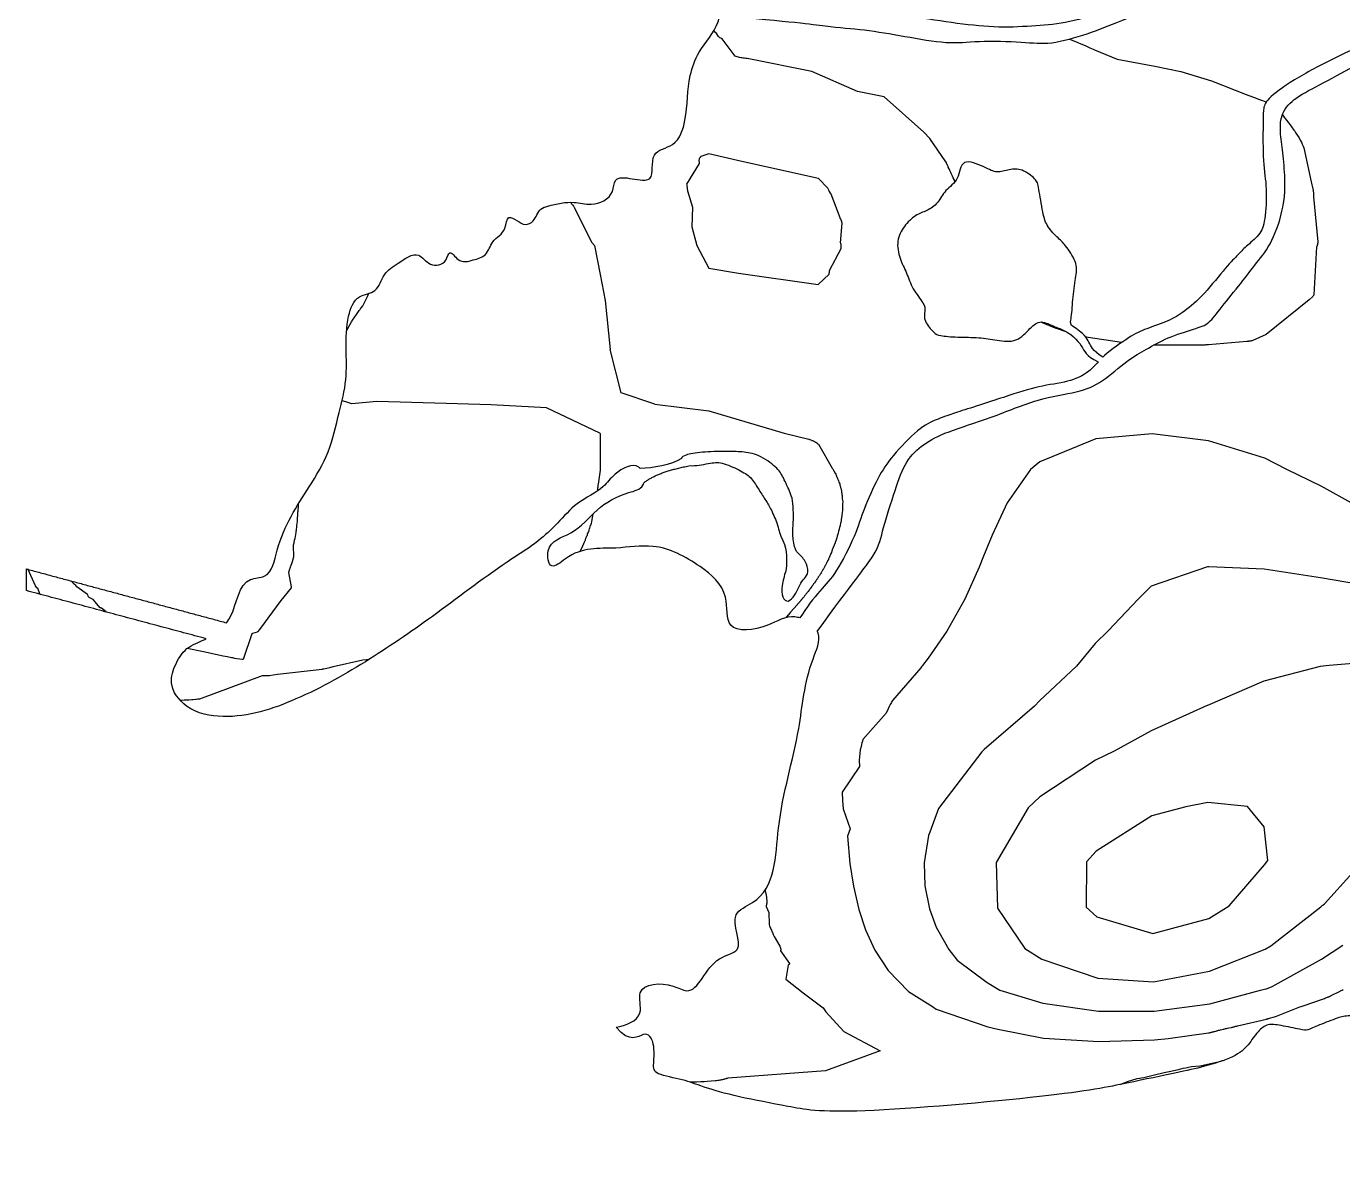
# Model space of a CAD drawing. Header units: millimetres. Extents: x 0 to 586, y 39 to 400.
# Drawn here: x 0.1 to 166.1, y 38.8 to 183.3 of the extents above; entities that cross this region are included whole.
import ezdxf

# ---------------------------------------------------------------- set-up
doc = ezdxf.new("R2010")
doc.units = ezdxf.units.MM
doc.layers.add('island-contours', color=18, linetype='Continuous', true_color=0x000000)
doc.layers.add('isocurves', color=18, linetype='Continuous', true_color=0x000000)

msp = doc.modelspace()

# ---------------------------------------------------------------- linework, layer by layer
at = {"layer": 'island-contours'}
for points, knots in [([(99.84, 106.99), (104.3, 113.14), (107.61, 117.02), (107.95, 119.61), (109.76, 125.08), (110.92, 128.55), (113.25, 130.67), (115.92, 132.13), (121.75, 133.86), (127.72, 136.44), (132.87, 137.1), (135.72, 138.34), (139.03, 141.3), (141.33, 142.55), (143.88, 144.05), (147.61, 145.21), (149.24, 145.72), (150.66, 147.73), (153.39, 151.03), (155.2, 153.47), (157.25, 155.93), (158.79, 160.75), (158.86, 164.04), (158.55, 167.51), (158.16, 170.01), (158.29, 172.38), (160.01, 174.35), (163.45, 176.03), (168.37, 178.77), (170.87, 179.88), (172.18, 179.8), (177.69, 179.1), (181.14, 179.99), (185.08, 181.26), (188.62, 181.97), (189.92, 182.36), (191.22, 184.66), (192.99, 186.71), (193.88, 187.98), (195.14, 188.45), (197.72, 188.48), (198.32, 188.84), (199.54, 190.65), (200.27, 191.8), (202.12, 196.05), (202.76, 197.67), (203.13, 199.72), (202.36, 202.15), (202.02, 204.27), (201.52, 206.32), (201.43, 209.06), (200.92, 211.08), (199.47, 212.62), (194.25, 213.86), (191.8, 213.94), (191.46, 214.87), (192.84, 216.38), (193.38, 217.61), (193.41, 218.22), (191.28, 217.16), (190.86, 216.26), (190.17, 214.53), (191.15, 213.06), (194.46, 212.21), (196.39, 211.96), (198.38, 211.12), (199.93, 207.77), (200.18, 205.28), (196.5, 205.24), (193.77, 204.75), (192.48, 205.51), (190.01, 207.53), (184.62, 207.68), (183.64, 208.36), (180.22, 206.79), (178.34, 205.73), (175.98, 204.56), (178.31, 204.07), (180.74, 204.92), (183.63, 206.25), (185.05, 206.21), (189.1, 205.37), (191.21, 204.2), (192.55, 203.19), (194.48, 202.6), (196.78, 202.98), (198.19, 203.15), (199.65, 202.4), (200.42, 201.75), (201.05, 198.48), (200.67, 197.74), (199.03, 195.75), (198.11, 191.82), (195.18, 190.52), (193.68, 190), (190.45, 188.54), (189.36, 186.54), (188.6, 184.8), (187.05, 183.72), (184.86, 183.45), (182.51, 183.27), (179.53, 182.34), (178.32, 182.09), (175.98, 181.66), (173.07, 181.87), (171.05, 182.09), (165.83, 179.71), (160.3, 176.87), (156.52, 174.18), (156.05, 173.03), (156.06, 171.43), (155.99, 165.98), (156.59, 162.97), (156.32, 158.61), (155.71, 156.99), (153.75, 155.46), (152.97, 154.54), (151.54, 153.18), (148.58, 149.38), (146.04, 147.22), (144.28, 146.17), (141.17, 145.12), (139.44, 144.32), (136.8, 142.46), (135.91, 141.64), (135.85, 141.57)], [3237.450529, 3237.450529, 3237.450529, 3237.450529, 3239.578718, 3241.706906, 3243.835095, 3245.963283, 3248.091472, 3250.219661, 3252.347849, 3254.476038, 3256.604226, 3258.732415, 3260.860603, 3262.988792, 3265.11698, 3267.245169, 3269.373357, 3271.501546, 3273.629735, 3275.757923, 3277.886112, 3280.0143, 3282.142489, 3284.270677, 3286.398866, 3288.527054, 3290.655243, 3292.783431, 3294.91162, 3297.039809, 3299.167997, 3301.296186, 3303.424374, 3305.552563, 3307.680751, 3309.80894, 3311.937128, 3314.065317, 3316.193505, 3318.321694, 3320.449883, 3322.578071, 3324.70626, 3326.834448, 3328.962637, 3331.090825, 3333.219014, 3335.347202, 3337.475391, 3339.60358, 3341.731768, 3343.859957, 3345.988145, 3348.116334, 3350.244522, 3352.372711, 3354.500899, 3356.629088, 3358.757276, 3360.885465, 3363.013654, 3365.141842, 3367.270031, 3369.398219, 3371.526408, 3373.654596, 3375.782785, 3377.910973, 3380.039162, 3382.16735, 3384.295539, 3386.423728, 3388.551916, 3390.680105, 3392.808293, 3394.936482, 3397.06467, 3399.192859, 3401.321047, 3403.449236, 3405.577425, 3407.705613, 3409.833802, 3411.96199, 3414.090179, 3416.218367, 3418.346556, 3420.474744, 3422.602933, 3424.731121, 3426.85931, 3428.987499, 3431.115687, 3433.243876, 3435.372064, 3437.500253, 3439.628441, 3441.75663, 3443.884818, 3446.013007, 3448.141195, 3450.269384, 3452.397573, 3454.525761, 3456.65395, 3458.782138, 3460.910327, 3463.038515, 3465.166704, 3467.294892, 3469.423081, 3471.551269, 3473.679458, 3475.807647, 3477.935835, 3480.064024, 3482.192212, 3484.320401, 3486.448589, 3488.576778, 3490.704966, 3492.833155, 3494.961344, 3497.089532, 3497.267353, 3497.267353, 3497.267353, 3497.267353]), ([(25.34, 108.07), (25.52, 108.3), (26.69, 110.1), (26.81, 113.74), (31.03, 113.71), (31.95, 119.53), (35.09, 123.99), (38.42, 129.58), (39.44, 134.28), (40.93, 139.98), (39.92, 144.87), (41.6, 149.48), (44.44, 149.64), (45.04, 152.21), (47.03, 153.42), (49.46, 155.18), (50.89, 152.91), (53.04, 153.22), (53.43, 155.31), (54.68, 153.33), (56.38, 153.82), (58.25, 154.32), (58.76, 156.49), (60.64, 157.21), (60.63, 159.58), (62.06, 158.77), (62.94, 158.1), (64.36, 158.81), (64.61, 160.26), (66.68, 160.87), (68.8, 161.33), (71.57, 160.57), (74.19, 161.68), (74.13, 165.32), (79.87, 162.36), (78.45, 167.63), (82.27, 168.09), (83.54, 172.31), (83.4, 176.29), (84.9, 180.53), (87.08, 182.71), (87.47, 184.36), (87.52, 184.64)], [147.342859, 147.342859, 147.342859, 147.342859, 147.940132, 151.728969, 152.984216, 155.578156, 161.873755, 165.428649, 169.056495, 172.055537, 177.718485, 179.696581, 181.175791, 182.813416, 184.407926, 186.34044, 187.67881, 189.086141, 189.823758, 190.775889, 192.105552, 193.315079, 194.600263, 196.240455, 197.236576, 197.982308, 198.848576, 199.585189, 200.845742, 201.52648, 203.890524, 205.407178, 207.614678, 208.6302, 211.686082, 213.783951, 215.679764, 218.092428, 222.096935, 224.31688, 227.463777, 228.109205, 228.109205, 228.109205, 228.109205]), ([(131.91, 145.58), (131.73, 145.94), (131.93, 146.72), (132.03, 148.75), (132.39, 151.78), (132.76, 153.22), (131.19, 155.68), (130.31, 156.49), (128.77, 158.03), (128.28, 159.55), (127.72, 163.23), (127.51, 163.96), (125.62, 165.4), (124.06, 165.3), (122.42, 164.71), (121.19, 165.48), (117.87, 166.84), (117.77, 163.84), (115.88, 162.69), (115.09, 160.95), (113.65, 159.99), (112.23, 159.57), (110.73, 158.12), (109.77, 156.29), (110.18, 153.95), (111.14, 152.23), (111.78, 150.17), (113.42, 148.23), (113.42, 147.48), (113.19, 146.14), (114.67, 144.53), (115.11, 144.29), (117.48, 144.06), (120.3, 144.1), (122.45, 143.73), (125.03, 143.34), (126.73, 145.35), (127.96, 146.35), (129.47, 145.52), (130.22, 145.23), (130.41, 145.18)], [3503.404595, 3503.404595, 3503.404595, 3503.404595, 3504.017559, 3505.58659, 3507.15562, 3508.72465, 3510.293681, 3511.862711, 3513.431741, 3515.000772, 3516.569802, 3518.138832, 3519.707863, 3521.276893, 3522.845923, 3524.414954, 3525.983984, 3527.553014, 3529.122045, 3530.691075, 3532.260105, 3533.829136, 3535.398166, 3536.967196, 3538.536227, 3540.105257, 3541.674287, 3543.243318, 3544.812348, 3546.381378, 3547.950409, 3549.519439, 3551.088469, 3552.6575, 3554.22653, 3555.79556, 3557.364591, 3558.933621, 3560.502651, 3561.120419, 3561.120419, 3561.120419, 3561.120419]), ([(135.26, 140.98), (134.85, 140.54), (133.98, 139.53), (131.53, 138.39), (127.81, 137.98), (123.86, 136.68), (116.59, 134.34), (114.93, 133.75), (112.68, 132.71), (109.15, 128.98), (107.51, 126.52), (105.6, 122.29), (104.79, 119.34), (102.14, 114.11), (100.31, 112.39), (98.46, 109.97), (97.65, 108.68)], [3567.949625, 3567.949625, 3567.949625, 3567.949625, 3569.311703, 3571.439892, 3573.56808, 3575.696269, 3577.824457, 3579.952646, 3582.080834, 3584.209023, 3586.337212, 3588.4654, 3590.593589, 3592.721777, 3594.849966, 3596.978154, 3596.978154, 3596.978154, 3596.978154]), ([(96.78, 120.55), (96.82, 120.88), (96.85, 121.4), (96.78, 123.27), (96.56, 124.26), (95.49, 126.53), (94.84, 127.64), (92.38, 129.38), (90.37, 129.65), (88.4, 129.72), (85.17, 129.61), (83.25, 129.31), (82.77, 128.96), (82.7, 128.79)], [19.364521, 19.364521, 19.364521, 19.364521, 20.654989, 22.076879, 23.498769, 24.92066, 26.34255, 27.76444, 29.18633, 30.60822, 32.03011, 33.452, 34.458336, 34.458336, 34.458336, 34.458336]), ([(77.5, 127.53), (77.45, 127.6), (76.65, 128.34), (74.31, 127.07), (72.63, 124.73), (69.49, 123.38), (67.16, 120.63), (64.51, 118.16), (59.12, 114.77), (52.3, 109.48), (43.37, 103.31), (34.63, 98.32), (26.54, 95.67), (20.45, 96.81), (17.94, 100.12), (18.89, 103.02), (20.14, 104.9), (21.71, 105.55), (22.44, 105.89), (22.76, 106.06)], [39.931179, 39.931179, 39.931179, 39.931179, 40.10596, 42.297933, 43.818085, 46.596739, 49.056467, 51.420352, 54.23515, 62.513922, 69.708016, 77.188589, 83.864966, 87.237928, 89.691968, 91.451538, 93.333255, 94.250836, 95.004499, 95.004499, 95.004499, 95.004499]), ([(83.82, 127.89), (84.48, 127.86), (86.41, 128.21), (87.66, 128.43), (90.13, 127.29), (91.47, 126.5), (92.37, 124.99), (93.3, 123.58), (93.89, 122.63), (94.89, 120.47), (95.09, 119.28), (95.25, 118.98)], [3641.500942, 3641.500942, 3641.500942, 3641.500942, 3642.841064, 3644.262954, 3645.684844, 3647.106734, 3648.528624, 3649.950515, 3651.372405, 3652.794295, 3654.5055, 3654.5055, 3654.5055, 3654.5055]), ([(97.65, 108.68), (97.44, 108.74), (95.97, 109.05), (93.58, 107.39), (88.05, 106.59), (88.82, 112.2), (84.74, 115.62), (79.8, 118.26), (73.77, 117.18), (69.63, 117.78), (66.11, 114.42), (65.41, 118.3), (69.37, 119.17), (71.94, 122.56), (75.04, 124.32), (77.67, 124.9), (77.93, 125.62), (77.96, 125.72)], [3596.978154, 3596.978154, 3596.978154, 3596.978154, 3597.420293, 3600.0281, 3603.236143, 3605.758503, 3609.301124, 3613.851962, 3617.159544, 3621.766132, 3623.135274, 3624.52612, 3627.082053, 3630.188103, 3633.429031, 3634.832555, 3635.060221, 3635.060221, 3635.060221, 3635.060221]), ([(95.91, 114.79), (95.89, 114.73), (95.69, 114.07), (95.35, 112.7), (95.33, 111.22), (96.17, 110.53), (97.03, 111.56), (97.48, 112.58), (98.04, 113.55), (98.72, 114.1), (98.62, 115.52), (97.9, 116.4), (97.48, 116.79), (97.41, 116.86)], [4.373533, 4.373533, 4.373533, 4.373533, 4.495758, 5.631316, 6.766875, 7.902434, 9.037993, 10.173551, 11.30911, 12.444669, 13.580228, 14.715786, 14.971534, 14.971534, 14.971534, 14.971534]), ([(74.49, 57.05), (75.63, 57.26), (78.27, 58.18), (76.59, 62.47), (81.02, 62.82), (84.68, 60.62), (85.96, 65.86), (91.13, 66.55), (88.29, 71.34), (94.65, 73.65), (94.45, 83.69), (97.72, 93.41), (98.23, 101.53), (100.32, 105.86), (99.88, 106.91), (99.84, 106.99)], [3193.256286, 3193.256286, 3193.256286, 3193.256286, 3195.712589, 3197.516146, 3200.488989, 3201.780993, 3205.851667, 3207.618165, 3210.701997, 3212.534984, 3219.537721, 3228.594036, 3234.920448, 3237.256571, 3237.450529, 3237.450529, 3237.450529, 3237.450529])]:
    msp.add_open_spline(points, degree=3, knots=knots, dxfattribs=at)
for points, degree in [([(87.52, 184.64), (96.93, 183.92), (101.1, 183.23), (105.71, 182.94), (110.75, 182.07), (116.46, 181.03), (119.77, 181.5), (126.1, 181.37), (129.06, 180.93), (134.08, 182.35), (137.81, 183.9), (144.07, 186.27), (148.45, 187.86), (149.1, 188.04), (152.78, 188.86), (154.08, 190.61), (155.32, 191.85), (157.14, 193.46), (157.22, 193.91), (154.48, 192.82), (153.58, 191.92), (150.71, 189.88), (148.66, 189.42), (144.41, 188.42), (141.73, 187.62), (139.15, 186.56), (137.64, 189.05), (136.45, 191.57), (135.12, 193.14), (133.43, 195), (131.94, 196.15), (131.52, 197.59), (134.82, 198.71), (143.9, 199.36), (144.4, 199.64), (146.41, 200.11), (148.43, 200.59), (148.85, 200.97), (146.63, 201.59), (141.65, 200.89), (140.16, 200.14), (134.63, 199.17), (129.61, 198.48), (129.55, 198.11), (129.71, 197.03), (132.08, 193.91), (134.95, 190.15), (136.54, 188.08), (137.08, 187.14), (136.98, 185.85), (136.52, 185.34), (131.49, 183.67), (127.53, 183.37), (122.77, 183.07), (117.68, 183.61), (111.4, 184.56), (109.28, 185.22), (109.08, 185.56), (111.55, 186.79), (113.4, 187.06), (114.42, 187.51), (116.02, 189.52), (115.88, 191.71), (115.48, 194.1), (113.84, 196.95), (112.61, 199.03), (112.82, 200.96), (117.84, 203.61), (120.6, 205.14), (121.24, 205.71), (117.62, 205.01), (114.93, 203.67), (111.82, 202.43), (110.34, 200.38), (111.19, 197.38), (112.55, 194.87), (113.94, 192.04), (113.97, 189.41), (110.33, 187.38), (107.33, 186.48), (105.56, 186.21), (99.43, 186.58), (94.17, 186.28), (90.22, 186.87), (87.5, 188.07)], 3), ([(130.41, 145.18), (131.88, 144.6), (133.47, 142.83), (133.63, 141.79), (135.26, 140.98)], 3), ([(135.85, 141.57), (134.51, 142.44), (134.17, 143.46), (133.55, 144.47), (131.91, 145.58)], 3), ([(82.7, 128.79), (81.47, 128.01), (79.04, 127.53), (77.5, 127.53)], 3), ([(77.96, 125.72), (79.63, 127.11), (83.82, 127.89)], 2), ([(97.41, 116.86), (96.91, 117.38), (96.69, 118.47), (96.78, 120.55)], 3), ([(95.25, 118.98), (96.01, 117.51), (95.99, 116.57), (95.91, 114.79)], 3), ([(0.1, 112.13), (0.1, 113.49), (0.1, 114.86)], 2), ([(0.1, 114.86), (12.72, 111.47), (25.34, 108.07)], 2), ([(22.76, 106.06), (11.43, 109.09), (0.1, 112.13)], 2), ([(269.08, 94.37), (271.74, 90.67), (275.21, 91.25), (278.31, 92.36), (282.56, 93.28), (284.4, 92.49), (288.41, 88.71), (292.62, 88.13), (294.86, 87.84), (297.16, 87.54), (298.29, 85.95), (300.23, 83.18), (302.52, 80.22), (305.74, 78.54), (307.56, 76.73), (307.86, 72.28), (309.34, 71.2), (313.16, 70.58), (311.85, 65.91), (311.23, 63.22), (309.1, 62.65), (307.33, 60.05), (302.05, 55.9), (298.65, 51.48), (294.48, 48.12), (297.59, 45.28), (296.37, 45.02), (295.89, 44.06), (294.66, 39.54), (294.08, 39.56), (288.3, 40.31), (290.22, 41.19), (288.57, 43.36), (282.4, 43.77), (278.28, 42.53), (278.11, 41.87), (278.97, 39.46), (278.28, 38.78), (276.77, 38.95), (274.86, 39.91), (273.02, 43.77), (272.08, 42.18), (270.84, 40.61), (269.97, 40.94), (266.92, 42.67), (266.39, 43.3), (263.68, 45.44), (262.41, 44.26), (261.19, 43.49), (259.8, 43.03), (259.51, 44.06), (260.11, 45.67), (259.05, 46.22), (258.04, 45.54), (256.66, 44.27), (254.82, 44.33), (255.61, 45.84), (256.69, 48.16), (251.26, 46.51), (246.54, 45.66), (241.75, 47.37), (241.34, 49.1), (240.15, 53.37), (241.39, 56.95), (237.5, 58.84), (234.14, 59.92), (228.93, 60.11), (226.24, 58.78), (224.51, 57.41), (222.29, 52.92), (222.97, 50.4), (221.79, 46.71), (219.35, 44.33), (214.89, 43.41), (213.06, 43.79), (211.1, 44.48), (208.6, 46.11), (207.58, 46.92), (205.05, 46.55), (202.66, 46.02), (198.58, 45.71), (196.15, 46.57), (191.41, 47.82), (188.58, 49.79), (186.34, 53.46), (185.73, 56.15), (185.99, 59.94), (185.32, 63.94), (183.99, 65.44), (178.73, 65.15), (175.22, 64.96), (172.28, 63.46), (170.37, 60.19), (169.79, 58.16), (166.65, 58.59), (165.69, 58.31), (162.97, 57.3), (161.52, 56.57), (161.06, 56.74), (158.09, 57.32), (156.68, 57.53), (155.39, 56.64), (154.23, 54.79), (152.6, 53.29), (148.49, 52.04), (145.5, 51.37), (139.07, 50.05), (131.57, 48.47), (101.85, 45.89), (96.27, 47.08), (89.71, 48.25), (85.13, 49.6), (83.15, 50.44), (79.16, 51.12), (79.18, 52.25), (79.4, 55.07), (78.18, 56.95), (76.24, 54.94), (74.49, 57.05)], 3)]:
    msp.add_open_spline(points, degree=degree, dxfattribs=at)
at = {"layer": 'isocurves'}
for points in [[(117.2, 163.7), (117.08, 163.97), (116.97, 164.19), (116.88, 164.39), (116.84, 164.48), (116.8, 164.57), (116.76, 164.65), (116.72, 164.73), (116.66, 164.87), (116.55, 165.12), (116.45, 165.34), (116.36, 165.54), (116.32, 165.63), (116.28, 165.72), (116.25, 165.8), (116.23, 165.84), (116.21, 165.87), (116.18, 165.95), (116.15, 166.02), (116.13, 166.08), (116.11, 166.11), (116.1, 166.14), (116.09, 166.16), (116.09, 166.18), (116.08, 166.19), (116.08, 166.2), (116.07, 166.2), (116.07, 166.21), (116.07, 166.22), (116.06, 166.23), (114.05, 169.16), (113.28, 169.97), (108.28, 174.43), (104.92, 175.09), (99.16, 177.59), (91.19, 179.22), (91.01, 179.23), (90.84, 179.25), (90.67, 179.27), (90.5, 179.29), (90.34, 179.31), (90.19, 179.34), (90.03, 179.37), (89.89, 179.41), (89.75, 179.44), (89.47, 179.53), (87.96, 181.55), (87.8, 181.75), (87.53, 181.84), (87.4, 182.03), (87.07, 182.47), (87, 182.51), (86.85, 182.75), (86.82, 182.79)], [(131.65, 181.7), (131.78, 181.64), (132.69, 181.26), (133.07, 181.1), (133.41, 180.96), (133.7, 180.83), (133.97, 180.71), (134.21, 180.6), (134.43, 180.51), (134.62, 180.42), (134.8, 180.33), (137.66, 179.16), (142.42, 178.3), (145.68, 177.6), (149.53, 176.45), (153.92, 174.69), (154.71, 174.41), (154.98, 174.32), (155.27, 174.21), (155.6, 174.09), (155.98, 173.95), (156.41, 173.79), (156.46, 173.78)], [(158.49, 172.14), (158.63, 171.96), (158.77, 171.77), (159.04, 171.42), (159.27, 171.12), (159.47, 170.86), (159.64, 170.62), (159.95, 170.2), (160.08, 170.02), (160.2, 169.84), (160.41, 169.52), (160.59, 169.22), (160.74, 168.95), (160.88, 168.69), (160.94, 168.56), (160.99, 168.44), (161.1, 168.2), (161.18, 167.97), (162.1, 163.71), (162.16, 163.51), (162.21, 163.32), (162.26, 163.15), (162.28, 163.06), (162.3, 162.98), (162.33, 162.82), (162.35, 162.67), (162.37, 162.6), (162.38, 162.52), (162.38, 162.45), (162.39, 162.38), (162.4, 162.32), (162.4, 162.25), (162.41, 162), (162.41, 161.78), (162.95, 156.13), (162.95, 156.1), (162.95, 156.06), (162.95, 156.02), (162.94, 155.98), (162.93, 155.85), (162.92, 155.82), (162.92, 155.8), (162.91, 155.79), (162.91, 155.77), (162.91, 155.76), (162.9, 155.74), (162.9, 155.73), (162.89, 155.7), (162.88, 155.67), (162.87, 155.64), (162.87, 155.63), (162.86, 155.62), (162.85, 155.6), (162.85, 155.59), (162.84, 155.57), (162.83, 155.55), (162.82, 155.54), (162.81, 155.52), (162.79, 155.49), (162.78, 155.47), (162.46, 149.42), (162.44, 149.39), (162.42, 149.36), (162.37, 149.29), (162.31, 149.23), (161.86, 148.79), (156.42, 144.43), (154.75, 143.66), (154.63, 143.64), (154.57, 143.62), (154.5, 143.61), (154.35, 143.59), (154.31, 143.59), (154.27, 143.58), (154.23, 143.58), (154.18, 143.57), (154, 143.55), (149.17, 143.14), (149.14, 143.14), (149.12, 143.14), (149.1, 143.13), (149.08, 143.13), (149.07, 143.13), (149.03, 143.13), (148.94, 143.12), (148.9, 143.11), (148.85, 143.11), (148.76, 143.1), (148.65, 143.1), (148.53, 143.09), (148.47, 143.09), (148.4, 143.09), (148.33, 143.08), (148.25, 143.08), (148.17, 143.08), (148.08, 143.08), (147.87, 143.07), (147.75, 143.07), (147.62, 143.07), (147.47, 143.07), (147.3, 143.07), (147.1, 143.07), (146.88, 143.07), (146.29, 143.07), (145.91, 143.07), (145.43, 143.07), (144.82, 143.07), (144.02, 143.08), (142.91, 143.08), (142.25, 143.09)], [(68.75, 161.11), (68.75, 161.11), (68.75, 161.11), (68.75, 161.1), (68.76, 161.09), (68.76, 161.09), (68.78, 161.05), (68.78, 161.04), (68.79, 161.02), (68.79, 161), (68.8, 160.98), (68.81, 160.95), (69, 160.75), (69.03, 160.73), (69.08, 160.64), (69.11, 160.61), (69.15, 160.53), (69.18, 160.5), (69.21, 160.42), (71.37, 156.08), (71.38, 156.06), (71.4, 156.05), (71.4, 156.04), (71.41, 156.03), (71.74, 155.65), (72.44, 152.02), (73.1, 148.73), (73.73, 142.55)], [(40.47, 144.85), (40.63, 145.19), (41.1, 146.02), (41.32, 146.37), (41.43, 146.53), (41.53, 146.68), (41.63, 146.82), (41.72, 146.96), (41.82, 147.09), (41.91, 147.21), (42.08, 147.44), (42.12, 147.5), (42.16, 147.56), (42.21, 147.61), (42.25, 147.67), (42.33, 147.78), (42.37, 147.83), (42.41, 147.89), (42.49, 148.01), (42.51, 148.04), (43.12, 149.23), (43.21, 149.42), (43.3, 149.62), (43.31, 149.64)], [(131.28, 144.76), (131.23, 144.78), (130.13, 145.14), (129.99, 145.19), (129.95, 145.21), (129.88, 145.23), (129.8, 145.26), (129.72, 145.29), (129.7, 145.3), (129.62, 145.33), (129.46, 145.39), (129.45, 145.4), (129.29, 145.46), (129.27, 145.47), (129.12, 145.53), (129.1, 145.54), (129.08, 145.55), (128.8, 145.67), (128.74, 145.69), (128.61, 145.75), (128.55, 145.77), (128.54, 145.78), (128.48, 145.81), (128.47, 145.81), (128.46, 145.81), (128.41, 145.84), (128.4, 145.84), (128.39, 145.85), (128.34, 145.87), (128.33, 145.88), (128.24, 145.92), (128.21, 145.93), (128.17, 145.95), (128.16, 145.96), (128.12, 145.97), (128.11, 145.98), (128.09, 145.99), (128.06, 146), (128.06, 146), (128.05, 146.01)], [(138.19, 143.41), (136.26, 143.71), (135.68, 143.81), (133.99, 144.07), (133.66, 144.15)], [(79.35, 135.66), (75.09, 137.09), (73.73, 142.55)], [(72.16, 124.73), (72.17, 124.85), (72.18, 124.97), (72.18, 125.09), (72.19, 125.21), (72.2, 125.32), (72.21, 125.43), (72.22, 125.49), (72.23, 125.54), (72.49, 127.34), (72.48, 131.91), (72.41, 131.97), (65.69, 135.18), (58.73, 135.55), (51.62, 135.76), (44.29, 135.99), (41.16, 135.68), (40.38, 135.93), (39.91, 136.08)], [(79.35, 135.66), (86.16, 134.8), (95.64, 131.99), (98.78, 131.22), (98.8, 131.21), (98.83, 131.21), (98.85, 131.2), (98.88, 131.19), (99.09, 131.12), (99.12, 131.11), (99.15, 131.09), (99.17, 131.08), (99.2, 131.07), (99.22, 131.06), (99.25, 131.05), (99.3, 131.02), (99.33, 131.01), (99.35, 131), (99.4, 130.97), (99.5, 130.92), (99.52, 130.91), (99.55, 130.9), (99.59, 130.87), (99.64, 130.84), (99.68, 130.81), (99.76, 130.76), (99.8, 130.73), (99.82, 130.71), (99.84, 130.7), (99.86, 130.68), (99.88, 130.67), (99.9, 130.65), (99.92, 130.64), (99.95, 130.61), (99.97, 130.59), (101.73, 127.57), (101.76, 127.55), (101.78, 127.47), (101.84, 127.41), (101.86, 127.34), (101.89, 127.31), (101.91, 127.23), (101.94, 127.2), (101.97, 127.18), (101.99, 127.09), (102.01, 127.07), (102.04, 127.04), (102.06, 126.96), (102.08, 126.93), (102.17, 126.82), (102.22, 126.65), (102.26, 126.6), (102.28, 126.51), (102.32, 126.46), (102.34, 126.37), (102.37, 126.32), (102.39, 126.23), (102.43, 126.18), (102.45, 126.09), (102.51, 125.99), (102.55, 125.8), (102.61, 125.71), (102.66, 125.61), (102.69, 125.42), (102.74, 125.33), (102.76, 125.13), (102.81, 125.04), (102.83, 124.84), (102.87, 124.75), (102.88, 124.71), (102.9, 124.5), (102.92, 124.46), (102.93, 124.42), (102.94, 124.21), (102.96, 124.17), (102.98, 124.08), (102.99, 123.66), (103.01, 123.57), (103.02, 123.49), (103.04, 123.41), (103.02, 122.97), (103.03, 122.93), (103.03, 122.9), (103.02, 122.67), (103.02, 122.59), (103.03, 122.52), (103, 122.29), (103.01, 122.22), (102.98, 121.99), (102.98, 121.92), (102.94, 121.69), (102.94, 121.61), (102.94, 121.54), (102.85, 121.08), (102.84, 120.94), (102.79, 120.7), (102.78, 120.67), (102.78, 120.63), (102.73, 120.4), (102.71, 120.33), (102.65, 120.1), (102.59, 119.86), (102.53, 119.61), (102.47, 119.37), (102.4, 119.14), (102.36, 119.01), (102.29, 118.78), (102.25, 118.65), (102.17, 118.42), (102.13, 118.3), (102.11, 118.26), (102.1, 118.23), (102.08, 118.16), (101.73, 117.26), (101.72, 117.23), (101.71, 117.2), (101.69, 117.16), (101.69, 117.15), (101.68, 117.13), (101.67, 117.1), (101.67, 117.08), (101.66, 117.07), (101.63, 116.98), (101.62, 116.95), (101.61, 116.93), (101.52, 116.72), (101.51, 116.69), (101.47, 116.58), (101.38, 116.38), (101.37, 116.35), (101.35, 116.32), (101.26, 116.13), (101.24, 116.07), (101.14, 115.88), (101.08, 115.75), (101.05, 115.68), (100.86, 115.32), (100.84, 115.29), (100.82, 115.26), (100.8, 115.22), (100.76, 115.13), (100.74, 115.1), (100.69, 115.01), (100.65, 114.94), (100.6, 114.86), (100.58, 114.82), (100.56, 114.78), (100.51, 114.7), (100.49, 114.66), (100.44, 114.58), (100.42, 114.54), (100.37, 114.46), (100.32, 114.39), (100.23, 114.23), (100.18, 114.15), (100.16, 114.11), (100.11, 114.04), (100.08, 114), (100.04, 113.92), (100.02, 113.9), (100.01, 113.88), (99.96, 113.81), (99.94, 113.77), (99.91, 113.73), (99.86, 113.66), (99.85, 113.64), (99.83, 113.62), (99.78, 113.54), (99.77, 113.52), (99.76, 113.5), (99.73, 113.47), (99.68, 113.39), (99.63, 113.32), (99.61, 113.3), (99.6, 113.28), (99.5, 113.13), (99.47, 113.09), (99.44, 113.05), (99.41, 113.02), (99.38, 112.98), (99.28, 112.82), (99.25, 112.79), (99.22, 112.75), (99.2, 112.71), (99.14, 112.64), (99.03, 112.49), (99, 112.45), (98.97, 112.41), (98.92, 112.34), (98.86, 112.26), (98.8, 112.19), (98.68, 112.03), (98.57, 111.88), (98.51, 111.81), (98.4, 111.66), (98.33, 111.58), (98.27, 111.51), (98.24, 111.47), (98.12, 111.32), (98.09, 111.28), (98.02, 111.21), (97.91, 111.06), (97.88, 111.03), (97.86, 111.01), (97.84, 110.99), (97.83, 110.97), (97.77, 110.9), (97.75, 110.88), (97.74, 110.86), (97.72, 110.84), (97.66, 110.77), (97.63, 110.73), (97.61, 110.71), (97.55, 110.64), (97.54, 110.63), (97.48, 110.56), (97.45, 110.52), (97.44, 110.51), (97.32, 110.37), (97.31, 110.37), (97.3, 110.35), (97.28, 110.34), (96.48, 109.41), (96.15, 109.04), (96.14, 109.03), (96.03, 108.92), (96.03, 108.92), (95.92, 108.79), (95.92, 108.79), (95.82, 108.68)], [(167.17, 123.21), (163.39, 125.32), (159.05, 127.41), (156.28, 128.83), (149.17, 131.04), (142.07, 131.91), (134.97, 131.29), (127.88, 128.36), (126.73, 127.39), (123.79, 123.18), (121.91, 119.12), (120.8, 116.49), (120.25, 115.07), (118.45, 111.03), (116.19, 107.01), (113.83, 103.62), (113.11, 102.68), (113.11, 102.67), (113.1, 102.66), (113.09, 102.64), (113.08, 102.63), (113.07, 102.62), (113.06, 102.61), (113.05, 102.59), (113.04, 102.58), (113.03, 102.57), (113.02, 102.55), (112.98, 102.5), (112.91, 102.39), (109.32, 98.26), (109.25, 98.14), (109.18, 98.02), (109.03, 97.76), (108.9, 97.5), (108.76, 97.22), (108.53, 96.65), (105.6, 93.34), (105.53, 93.13), (105.47, 92.91), (105.35, 92.48), (105.26, 92.04), (105.19, 91.6), (105.15, 91.17), (105.12, 90.74), (105.14, 89.93), (102.99, 86.71), (103.02, 85.64), (103.12, 84.61), (103.98, 82.1), (103.65, 81.17), (103.93, 77.7), (104.39, 74.83), (105.09, 71.91), (105.93, 69.36), (107.11, 66.76), (108.76, 64.19), (111.33, 61.58), (114.36, 59.66), (114.82, 59.35), (121.35, 57.09), (122.6, 56.82), (128.35, 55.68), (135.35, 55.24), (142.37, 55.47), (144.09, 55.62), (149.19, 56.35), (149.26, 56.36), (149.32, 56.38), (149.39, 56.39), (149.46, 56.41), (149.52, 56.42), (149.56, 56.43), (149.59, 56.44), (149.66, 56.46), (149.73, 56.47), (149.76, 56.48), (149.8, 56.49), (149.83, 56.5), (149.87, 56.51), (149.88, 56.52), (149.9, 56.52), (149.92, 56.53), (149.94, 56.53), (150.09, 56.57), (150.17, 56.59), (150.21, 56.61), (150.25, 56.62), (150.44, 56.67), (150.5, 56.68), (150.56, 56.7), (150.68, 56.73), (150.83, 56.77), (151, 56.81), (151.1, 56.83), (151.21, 56.85), (151.32, 56.88), (151.45, 56.91), (151.58, 56.94), (151.73, 56.97), (152.05, 57.04), (152.14, 57.06), (152.22, 57.08), (152.31, 57.1), (152.4, 57.12), (152.49, 57.14), (152.58, 57.17), (152.74, 57.2), (152.82, 57.22), (156.47, 58.08), (156.54, 58.1), (156.62, 58.12), (156.66, 58.13), (156.7, 58.14), (156.79, 58.16), (156.87, 58.18), (157.03, 58.23), (157.34, 58.32), (157.48, 58.36), (157.62, 58.4), (157.75, 58.43), (160.68, 59.62), (160.87, 59.69), (161.22, 59.81), (163.55, 60.61), (163.68, 60.65), (163.81, 60.7), (163.94, 60.75), (164.06, 60.8), (164.19, 60.85), (164.26, 60.88), (164.32, 60.9), (164.35, 60.91), (164.38, 60.93), (164.41, 60.94), (164.44, 60.95), (164.55, 61), (165.77, 61.6), (165.83, 61.63), (165.89, 61.67), (166.01, 61.74), (166.14, 61.82)], [(34.39, 123.04), (34.39, 123), (34.36, 122.66), (34.34, 122.38), (34.33, 122.24), (34.32, 122.12), (34.31, 122), (34.3, 121.88), (34.24, 121.01), (34.23, 120.82), (34.21, 120.64), (34.18, 120.31), (34.11, 119.72), (34.1, 119.58), (34.08, 119.45), (34.04, 119.19), (33.95, 118.71), (33.89, 118.47), (33.84, 118.24), (33.81, 118.12), (33.78, 118), (33.74, 117.88), (33.79, 116.35), (33.76, 116.23), (33.61, 115.76), (33.57, 115.64), (33.53, 115.52), (33.45, 115.29), (33.4, 115.17), (33.38, 115.11), (33.36, 115.05), (33.32, 114.93), (33.28, 114.82), (33.24, 114.71), (33.23, 114.68), (33.22, 114.65), (33.21, 114.6), (33.18, 114.51), (33.17, 114.48), (33.16, 114.46), (33.15, 114.43), (33.48, 112.61), (33.48, 112.54), (33.48, 112.52), (33.48, 112.51), (33.48, 112.49), (33.49, 112.47), (32.19, 110.87), (29.52, 107.23), (29.31, 106.95), (29.29, 106.94), (29.29, 106.94), (29.28, 106.94), (29.27, 106.93), (29.26, 106.93), (29.25, 106.92), (29.24, 106.92), (29.24, 106.92), (29.23, 106.91), (29.2, 106.9), (28.61, 106.7), (28.55, 106.69), (27.46, 103.42), (27.33, 103.43), (27.03, 103.48), (26.64, 103.54), (26.41, 103.58), (26.13, 103.63), (25.98, 103.66), (25.81, 103.7), (25.62, 103.73), (25.42, 103.77), (25.19, 103.82), (24.93, 103.87), (22.45, 104.39), (20.39, 104.84)], [(69.92, 117.07), (69.97, 117.16), (69.97, 117.17), (69.97, 117.17), (69.98, 117.17), (69.98, 117.18), (69.98, 117.18), (69.98, 117.18), (69.99, 117.2), (70.27, 117.75), (70.28, 117.79), (70.29, 117.82), (70.3, 117.84), (70.32, 117.9), (70.35, 117.96), (70.38, 118.01), (70.39, 118.05), (70.41, 118.08), (70.46, 118.19), (70.47, 118.22), (70.48, 118.27), (70.57, 118.44), (70.59, 118.49), (70.6, 118.54), (70.67, 118.75), (70.74, 118.9), (70.78, 119.02), (70.84, 119.13), (70.86, 119.2), (70.88, 119.27), (70.96, 119.43), (71.05, 119.73), (71.06, 119.76), (71.08, 119.79), (71.12, 119.95), (71.15, 120), (71.19, 120.16), (71.21, 120.2), (71.25, 120.37), (71.27, 120.4), (71.38, 120.64), (71.41, 120.79), (71.46, 121.09), (71.56, 121.75), (71.57, 121.8)], [(1.79, 111.73), (1.53, 112.42), (1.44, 112.49), (1.24, 112.72), (0.29, 114.86)], [(170.44, 112.5), (163.31, 113.74), (156.18, 114.83), (149.22, 115.11), (149.07, 115.12), (149.03, 115.11), (141.96, 112.68), (140.28, 111.07), (136.5, 107.06), (134.87, 105.46), (132.53, 102.6), (127.84, 98.22), (127.21, 97.55), (120.87, 92.09), (120.58, 91.78), (115.12, 84.66), (114.01, 81.64), (113.87, 81.24), (113.32, 77.78), (113.4, 74.91), (113.98, 71.99), (114.15, 71.53), (114.82, 69.68), (115.15, 69.1), (116.43, 66.87), (117.49, 65.5), (121.25, 62.68), (122.84, 61.74), (128.27, 60.07), (135.28, 59.08), (142.31, 59.07), (149.34, 59.99), (155.73, 61.73), (156.38, 61.88), (156.39, 61.88), (156.39, 61.88), (156.4, 61.88), (156.4, 61.88), (156.41, 61.89), (156.41, 61.89), (156.42, 61.89), (156.45, 61.9), (156.46, 61.9), (156.47, 61.9), (156.48, 61.91), (157.19, 62.19), (163.42, 65.62), (166.1, 67.42)], [(10.15, 109.44), (9.59, 109.91), (9.55, 109.92), (9.51, 109.94), (9.42, 109.97), (8.53, 111.02), (8.01, 111.26), (7.94, 111.36), (7.89, 111.46), (7.81, 111.62), (6.45, 112.59), (6.34, 112.77), (6.14, 112.95), (5.93, 113.15), (5.91, 113.22), (5.77, 113.33)], [(19.49, 98.31), (20.01, 98.34), (20.11, 98.34), (20.34, 98.36), (20.57, 98.37), (20.98, 98.4), (21.09, 98.41), (21.48, 98.44), (21.55, 98.45), (21.74, 98.47), (21.91, 98.48), (21.99, 98.49), (29.89, 101.43), (30.04, 101.42), (30.38, 101.41), (30.47, 101.41), (30.57, 101.42), (30.62, 101.42), (30.67, 101.43), (30.78, 101.43), (31.24, 101.49), (31.79, 101.57), (37.39, 102.23), (37.41, 102.24), (37.42, 102.24), (37.43, 102.24), (37.46, 102.25), (37.47, 102.25), (37.49, 102.26), (37.51, 102.26), (37.53, 102.27), (37.59, 102.28), (37.78, 102.32), (37.97, 102.36), (38.37, 102.45), (38.8, 102.54), (42.55, 103.41), (42.98, 103.46), (43.39, 103.5)], [(170.4, 103.18), (164.37, 102.67), (163.26, 102.54), (156.14, 100.7), (149.03, 97.65), (148.99, 97.63), (141.95, 94.46), (137.29, 91.86), (134.91, 90.74), (127.92, 86.1), (126.45, 84.73), (122.4, 77.85), (122.56, 72.08), (126, 66.98), (128.17, 65.64), (135.22, 63.24), (142.25, 62.8), (149.28, 64.13), (156.32, 66.92), (157.04, 67.32), (163.35, 72.26), (163.52, 72.39), (163.59, 72.45), (163.79, 72.63), (167.36, 76.57)], [(93.25, 74.34), (93.27, 74.23), (93.29, 74.14), (93.3, 74.05), (93.35, 73.92), (93.43, 73.45), (93.44, 73.34), (93.45, 73.28), (93.45, 73.23), (93.47, 73.03), (93.46, 72.69), (93.46, 72.65), (93.45, 72.61), (93.45, 72.58), (93.44, 72.54), (93.44, 72.51), (93.43, 72.47), (93.41, 72.4), (93.39, 72.34), (93.37, 72.28), (93.73, 71.53), (93.76, 70), (93.82, 69.86), (93.93, 69.57), (93.99, 69.43), (94.05, 69.29), (94.11, 69.15), (94.17, 69.01), (94.29, 68.74), (94.39, 68.48), (95.12, 67.28), (95.16, 67.16), (95.19, 67.03), (95.22, 66.91), (95.22, 66.85), (95.22, 66.83), (95.22, 66.8), (95.22, 66.78), (95.22, 66.77), (95.22, 66.76), (95.21, 66.74), (95.2, 66.69), (96.33, 65.09), (96.32, 65.08), (96.32, 65.07), (96.31, 65.05), (96.3, 65.01), (96.27, 64.97), (96.26, 64.96), (96.25, 64.94), (96.23, 64.93), (96.22, 64.91), (96.18, 64.88), (95.88, 63.12), (98.04, 61.4), (100.58, 59.49), (100.91, 58.98), (103.2, 56.51), (107.78, 54.08), (100.87, 51.57), (88.56, 50.63), (88.46, 50.6), (88.4, 50.58), (88.33, 50.55), (88.25, 50.53), (88.15, 50.5), (88.04, 50.48), (87.97, 50.46), (87.9, 50.44), (87.83, 50.43), (87.74, 50.41), (87.65, 50.39), (87.54, 50.37), (87.42, 50.35), (87.29, 50.33), (87.14, 50.31), (86.97, 50.29), (85.96, 50.2), (85.59, 50.18), (85.15, 50.16), (84.62, 50.14), (83.98, 50.13), (83.77, 50.13)], [(138.09, 49.84), (138.33, 49.94), (138.65, 50.07), (138.97, 50.19), (140.18, 50.59), (141.02, 50.7), (142.36, 51.05), (143.59, 51.34), (144.19, 51.48), (144.78, 51.61), (145.38, 51.74), (145.68, 51.81), (145.99, 51.88), (146.32, 51.95), (146.66, 52.02), (147.01, 52.09), (148.09, 52.18), (148.31, 52.21), (148.68, 52.3), (149.06, 52.39), (149.43, 52.48), (149.8, 52.57), (150.18, 52.66), (150.37, 52.7), (150.56, 52.75), (150.94, 52.85), (151.13, 52.89)]]:
    msp.add_lwpolyline(points, dxfattribs=at)
for points in [[(84.66, 155.65), (86.14, 152.81), (89.92, 152.19), (99.96, 150.72), (101.33, 152.06), (101.33, 152.09), (101.34, 152.14), (101.35, 152.17), (101.35, 152.2), (101.35, 152.23), (101.36, 152.26), (101.37, 152.29), (101.37, 152.32), (101.38, 152.35), (101.38, 152.38), (101.39, 152.42), (101.39, 152.45), (101.39, 152.47), (101.39, 152.49), (102.86, 155.26), (102.86, 155.32), (102.86, 155.39), (102.86, 155.42), (102.86, 155.45), (102.86, 155.49), (102.86, 155.52), (102.86, 155.59), (102.85, 155.73), (102.84, 155.79), (102.83, 155.83), (102.82, 155.86), (102.82, 155.89), (102.81, 155.92), (102.79, 155.98), (102.78, 156.01), (102.97, 158.49), (102.96, 158.52), (102.95, 158.56), (102.94, 158.6), (102.92, 158.67), (102.91, 158.71), (102.89, 158.74), (102.87, 158.81), (102.86, 158.84), (102.84, 158.87), (102.83, 158.9), (102.82, 158.93), (102.8, 158.96), (102.79, 158.99), (102.78, 159.01), (102.77, 159.03), (102.76, 159.04), (102.76, 159.05), (102.75, 159.06), (102.74, 159.08), (102.74, 159.09), (102.71, 159.13), (101.58, 162.13), (101.57, 162.15), (101.56, 162.17), (101.55, 162.18), (101.55, 162.19), (101.54, 162.2), (101.54, 162.2), (101.52, 162.24), (101.51, 162.25), (101.5, 162.26), (101.37, 162.47), (101.35, 162.5), (101.34, 162.52), (101.33, 162.54), (101.33, 162.55), (101.32, 162.56), (101.16, 162.88), (100.01, 164.11), (90.31, 166.27), (86.16, 167.21), (85.17, 166.89), (85.16, 166.88), (85.12, 166.84), (85.1, 166.82), (85.09, 166.81), (85.08, 166.8), (85.07, 166.79), (85.07, 166.78), (85.06, 166.77), (85.05, 166.76), (85.03, 166.74), (85.02, 166.73), (85.02, 166.72), (84.99, 166.68), (84.95, 166.61), (84.94, 166.59), (84.94, 166.58), (84.92, 166.39), (84.92, 166.37), (84.92, 166.35), (84.92, 166.33), (84.92, 166.3), (84.92, 166.28), (84.93, 166.27), (84.93, 166.2), (84.94, 166.13), (84.95, 166.1), (84.95, 166.07), (84.96, 166.04), (84.96, 166.02), (84.96, 166.01), (83.36, 163.39), (83.37, 163.31), (83.37, 163.29), (83.37, 163.27), (83.38, 163.23), (83.39, 163.19), (83.46, 162.57), (84.11, 160.51), (84.01, 158.03)], [(133.75, 72.18), (135.1, 70.99), (142.16, 68.89), (149.2, 70.77), (151.78, 72.35), (156.21, 77.54), (156.66, 78.1), (156.18, 82.34), (154.07, 84.88), (149.07, 85.41), (146.3, 84.84), (142.01, 83.72), (135, 79.25), (133.8, 77.93)]]:
    msp.add_lwpolyline(points, close=True, dxfattribs=at)

doc.saveas('drawing.dxf')
